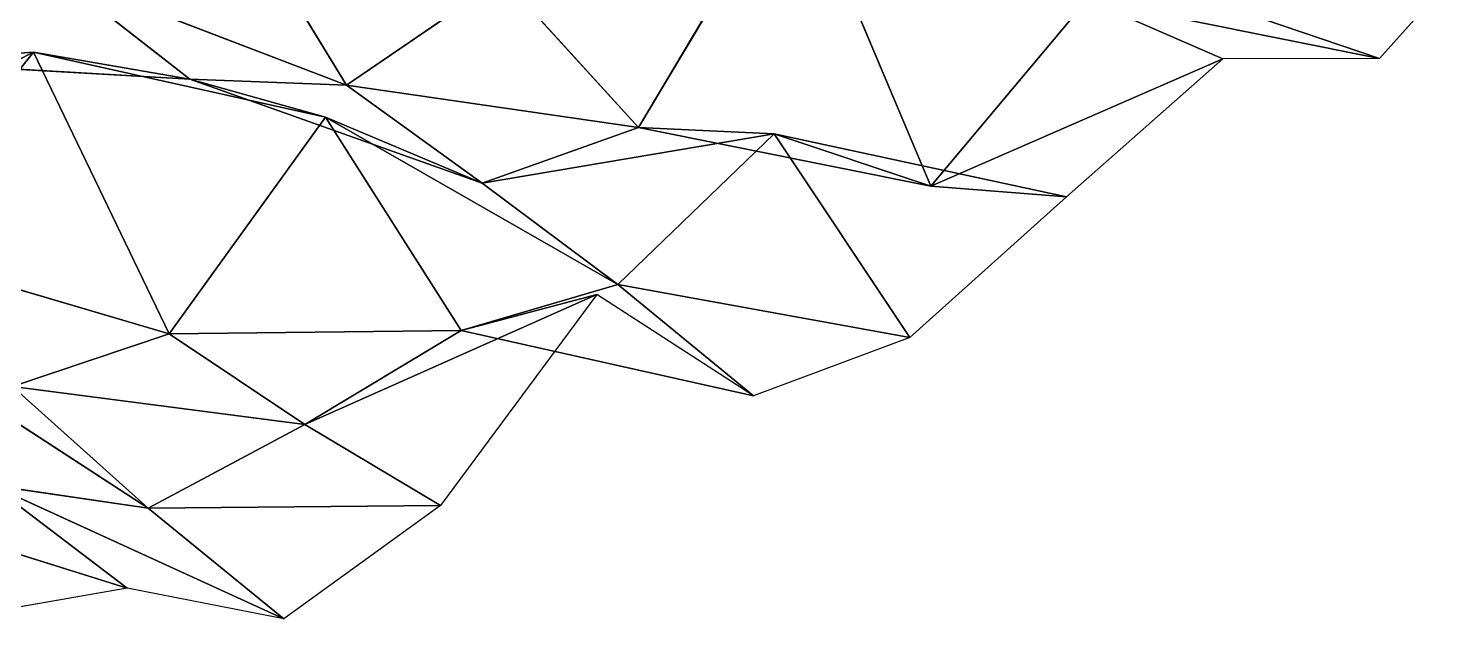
# Model space of a CAD drawing. Header units: metres. Extents: x -3703 to 431, y -1555 to 134.
# Drawn here: x -3132.7 to -3012, y -1460 to -1409.3 of the extents above; entities that cross this region are included whole.
import ezdxf

# ---------------------------------------------------------------- set-up
doc = ezdxf.new("R2010")
doc.units = ezdxf.units.M

msp = doc.modelspace()

# ---------------------------------------------------------------- linework, layer by layer
for p, q in [((-3117.0789, -1395.061, -7175.9834), (-3105.4514, -1414.1577, -7212.04)), ((-3105.4514, -1414.1577, -7212.04), (-3117.0789, -1395.061, -7175.9834)), ((-3066.991, -1395.2114, -7201.6123), (-3080.4075, -1417.8043, -7224.0557)), ((-3080.4075, -1417.8043, -7224.0557), (-3066.991, -1395.2114, -7201.6123)), ((-3066.991, -1395.2114, -7201.6123), (-3055.3635, -1422.8169, -7235.766)), ((-3055.3635, -1422.8169, -7235.766), (-3066.991, -1395.2114, -7201.6123)), ((-3003.4868, -1396.8751, -7199.4077), (-3016.903, -1411.8634, -7223.5513)), ((-3105.4514, -1414.1577, -7212.04), (-3130.4954, -1404.5444, -7201.3584)), ((-3130.4954, -1404.5444, -7201.3584), (-3118.868, -1413.6476, -7239.6494)), ((-3118.868, -1413.6476, -7239.6494), (-3130.4954, -1404.5444, -7201.3584)), ((-3130.4954, -1404.5444, -7201.3584), (-3105.4514, -1414.1577, -7212.04)), ((-3092.035, -1404.9945, -7186.5938), (-3105.4514, -1414.1577, -7212.04)), ((-3105.4514, -1414.1577, -7212.04), (-3092.035, -1404.9945, -7186.5938)), ((-3092.035, -1404.9945, -7186.5938), (-3080.4075, -1417.8043, -7224.0557)), ((-3080.4075, -1417.8043, -7224.0557), (-3092.035, -1404.9945, -7186.5938)), ((-3041.947, -1406.8169, -7211.8486), (-3055.3635, -1422.8169, -7235.766)), ((-3055.3635, -1422.8169, -7235.766), (-3041.947, -1406.8169, -7211.8486)), ((-3016.903, -1411.8634, -7223.5513), (-3041.947, -1406.8169, -7211.8486)), ((-3041.947, -1406.8169, -7211.8486), (-3030.3196, -1411.9012, -7251.038)), ((-3030.3196, -1411.9012, -7251.038), (-3041.947, -1406.8169, -7211.8486)), ((-3041.947, -1406.8169, -7211.8486), (-3016.903, -1411.8634, -7223.5513)), ((-3028.5308, -1407.9192, -7184.107), (-3016.903, -1411.8634, -7223.5513)), ((-3016.903, -1411.8634, -7223.5513), (-3028.5308, -1407.9192, -7184.107)), ((-3132.2842, -1411.3434, -7267.6606), (-3157.3281, -1424.1038, -7251.976)), ((-3157.3281, -1424.1038, -7251.976), (-3132.2842, -1411.3434, -7267.6606)), ((-3132.2842, -1411.3434, -7267.6606), (-3145.7007, -1428.1268, -7291.403)), ((-3145.7007, -1428.1268, -7291.403), (-3132.2842, -1411.3434, -7267.6606)), ((-3143.9119, -1412.2, -7227.142), (-3132.2842, -1411.3434, -7267.6606)), ((-3132.2842, -1411.3434, -7267.6606), (-3143.9119, -1412.2, -7227.142)), ((-3118.868, -1413.6476, -7239.6494), (-3132.2842, -1411.3434, -7267.6606)), ((-3107.2402, -1416.9207, -7279.2446), (-3132.2842, -1411.3434, -7267.6606)), ((-3132.2842, -1411.3434, -7267.6606), (-3118.868, -1413.6476, -7239.6494)), ((-3132.2842, -1411.3434, -7267.6606), (-3120.6567, -1435.4927, -7302.587)), ((-3120.6567, -1435.4927, -7302.587), (-3132.2842, -1411.3434, -7267.6606)), ((-3132.2842, -1411.3434, -7267.6606), (-3107.2402, -1416.9207, -7279.2446)), ((-3118.868, -1413.6476, -7239.6494), (-3143.9119, -1412.2, -7227.142)), ((-3143.9119, -1412.2, -7227.142), (-3118.868, -1413.6476, -7239.6494)), ((-3030.3196, -1411.9012, -7251.038), (-3055.3635, -1422.8169, -7235.766)), ((-3055.3635, -1422.8169, -7235.766), (-3030.3196, -1411.9012, -7251.038)), ((-3030.3196, -1411.9012, -7251.038), (-3043.736, -1423.7501, -7275.8843)), ((-3016.903, -1411.8634, -7223.5513), (-3030.3196, -1411.9012, -7251.038)), ((-3105.4514, -1414.1577, -7212.04), (-3118.868, -1413.6476, -7239.6494)), ((-3093.824, -1422.5776, -7250.484), (-3118.868, -1413.6476, -7239.6494)), ((-3118.868, -1413.6476, -7239.6494), (-3105.4514, -1414.1577, -7212.04)), ((-3118.868, -1413.6476, -7239.6494), (-3107.2402, -1416.9207, -7279.2446)), ((-3107.2402, -1416.9207, -7279.2446), (-3118.868, -1413.6476, -7239.6494)), ((-3118.868, -1413.6476, -7239.6494), (-3093.824, -1422.5776, -7250.484)), ((-3080.4075, -1417.8043, -7224.0557), (-3105.4514, -1414.1577, -7212.04)), ((-3105.4514, -1414.1577, -7212.04), (-3093.824, -1422.5776, -7250.484)), ((-3093.824, -1422.5776, -7250.484), (-3105.4514, -1414.1577, -7212.04)), ((-3105.4514, -1414.1577, -7212.04), (-3080.4075, -1417.8043, -7224.0557)), ((-3107.2402, -1416.9207, -7279.2446), (-3120.6567, -1435.4927, -7302.587)), ((-3120.6567, -1435.4927, -7302.587), (-3107.2402, -1416.9207, -7279.2446)), ((-3093.824, -1422.5776, -7250.484), (-3107.2402, -1416.9207, -7279.2446)), ((-3082.1963, -1431.2667, -7288.868), (-3107.2402, -1416.9207, -7279.2446)), ((-3107.2402, -1416.9207, -7279.2446), (-3093.824, -1422.5776, -7250.484)), ((-3107.2402, -1416.9207, -7279.2446), (-3095.6128, -1435.2172, -7315.48)), ((-3095.6128, -1435.2172, -7315.48), (-3107.2402, -1416.9207, -7279.2446)), ((-3107.2402, -1416.9207, -7279.2446), (-3082.1963, -1431.2667, -7288.868)), ((-3080.4075, -1417.8043, -7224.0557), (-3093.824, -1422.5776, -7250.484)), ((-3093.824, -1422.5776, -7250.484), (-3080.4075, -1417.8043, -7224.0557)), ((-3068.78, -1418.3265, -7264.2656), (-3093.824, -1422.5776, -7250.484)), ((-3093.824, -1422.5776, -7250.484), (-3068.78, -1418.3265, -7264.2656)), ((-3068.78, -1418.3265, -7264.2656), (-3082.1963, -1431.2667, -7288.868)), ((-3082.1963, -1431.2667, -7288.868), (-3068.78, -1418.3265, -7264.2656)), ((-3055.3635, -1422.8169, -7235.766), (-3080.4075, -1417.8043, -7224.0557)), ((-3080.4075, -1417.8043, -7224.0557), (-3068.78, -1418.3265, -7264.2656)), ((-3068.78, -1418.3265, -7264.2656), (-3080.4075, -1417.8043, -7224.0557)), ((-3080.4075, -1417.8043, -7224.0557), (-3055.3635, -1422.8169, -7235.766)), ((-3055.3635, -1422.8169, -7235.766), (-3068.78, -1418.3265, -7264.2656)), ((-3043.736, -1423.7501, -7275.8843), (-3068.78, -1418.3265, -7264.2656)), ((-3068.78, -1418.3265, -7264.2656), (-3055.3635, -1422.8169, -7235.766)), ((-3068.78, -1418.3265, -7264.2656), (-3057.1523, -1435.8027, -7300.685)), ((-3057.1523, -1435.8027, -7300.685), (-3068.78, -1418.3265, -7264.2656)), ((-3068.78, -1418.3265, -7264.2656), (-3043.736, -1423.7501, -7275.8843)), ((-3093.824, -1422.5776, -7250.484), (-3082.1963, -1431.2667, -7288.868)), ((-3082.1963, -1431.2667, -7288.868), (-3093.824, -1422.5776, -7250.484)), ((-3055.3635, -1422.8169, -7235.766), (-3043.736, -1423.7501, -7275.8843)), ((-3043.736, -1423.7501, -7275.8843), (-3055.3635, -1422.8169, -7235.766)), ((-3043.736, -1423.7501, -7275.8843), (-3057.1523, -1435.8027, -7300.685)), ((-3120.6567, -1435.4927, -7302.587), (-3145.7007, -1428.1268, -7291.403)), ((-3145.7007, -1428.1268, -7291.403), (-3120.6567, -1435.4927, -7302.587)), ((-3082.1963, -1431.2667, -7288.868), (-3095.6128, -1435.2172, -7315.48)), ((-3095.6128, -1435.2172, -7315.48), (-3082.1963, -1431.2667, -7288.868)), ((-3057.1523, -1435.8027, -7300.685), (-3082.1963, -1431.2667, -7288.868)), ((-3082.1963, -1431.2667, -7288.868), (-3070.5688, -1440.8243, -7327.057)), ((-3070.5688, -1440.8243, -7327.057), (-3082.1963, -1431.2667, -7288.868)), ((-3082.1963, -1431.2667, -7288.868), (-3057.1523, -1435.8027, -7300.685)), ((-3083.985, -1432.1292, -7356.497), (-3109.029, -1443.2855, -7341.1714)), ((-3109.029, -1443.2855, -7341.1714), (-3083.985, -1432.1292, -7356.497)), ((-3083.985, -1432.1292, -7356.497), (-3097.4016, -1450.245, -7379.9414)), ((-3095.6128, -1435.2172, -7315.48), (-3083.985, -1432.1292, -7356.497)), ((-3083.985, -1432.1292, -7356.497), (-3095.6128, -1435.2172, -7315.48)), ((-3070.5688, -1440.8243, -7327.057), (-3083.985, -1432.1292, -7356.497)), ((-3122.4456, -1450.4674, -7367.0605), (-3147.4895, -1434.1487, -7357.8784)), ((-3147.4895, -1434.1487, -7357.8784), (-3122.4456, -1450.4674, -7367.0605)), ((-3120.6567, -1435.4927, -7302.587), (-3134.073, -1440.0182, -7329.0703)), ((-3134.073, -1440.0182, -7329.0703), (-3120.6567, -1435.4927, -7302.587)), ((-3095.6128, -1435.2172, -7315.48), (-3120.6567, -1435.4927, -7302.587)), ((-3120.6567, -1435.4927, -7302.587), (-3095.6128, -1435.2172, -7315.48)), ((-3120.6567, -1435.4927, -7302.587), (-3109.029, -1443.2855, -7341.1714)), ((-3109.029, -1443.2855, -7341.1714), (-3120.6567, -1435.4927, -7302.587)), ((-3095.6128, -1435.2172, -7315.48), (-3109.029, -1443.2855, -7341.1714)), ((-3109.029, -1443.2855, -7341.1714), (-3095.6128, -1435.2172, -7315.48)), ((-3070.5688, -1440.8243, -7327.057), (-3095.6128, -1435.2172, -7315.48)), ((-3095.6128, -1435.2172, -7315.48), (-3070.5688, -1440.8243, -7327.057)), ((-3057.1523, -1435.8027, -7300.685), (-3070.5688, -1440.8243, -7327.057)), ((-3109.029, -1443.2855, -7341.1714), (-3134.073, -1440.0182, -7329.0703)), ((-3134.073, -1440.0182, -7329.0703), (-3122.4456, -1450.4674, -7367.0605)), ((-3122.4456, -1450.4674, -7367.0605), (-3134.073, -1440.0182, -7329.0703)), ((-3134.073, -1440.0182, -7329.0703), (-3109.029, -1443.2855, -7341.1714)), ((-3109.029, -1443.2855, -7341.1714), (-3122.4456, -1450.4674, -7367.0605)), ((-3122.4456, -1450.4674, -7367.0605), (-3109.029, -1443.2855, -7341.1714)), ((-3109.029, -1443.2855, -7341.1714), (-3097.4016, -1450.245, -7379.9414)), ((-3097.4016, -1450.245, -7379.9414), (-3109.029, -1443.2855, -7341.1714)), ((-3122.4456, -1450.4674, -7367.0605), (-3135.862, -1448.4913, -7394.9976)), ((-3110.818, -1459.9589, -7405.2646), (-3135.862, -1448.4913, -7394.9976)), ((-3135.862, -1448.4913, -7394.9976), (-3122.4456, -1450.4674, -7367.0605)), ((-3135.862, -1448.4913, -7394.9976), (-3124.2344, -1457.326, -7433.349)), ((-3124.2344, -1457.326, -7433.349), (-3135.862, -1448.4913, -7394.9976)), ((-3135.862, -1448.4913, -7394.9976), (-3110.818, -1459.9589, -7405.2646)), ((-3124.2344, -1457.326, -7433.349), (-3149.2783, -1449.4792, -7422.2725)), ((-3149.2783, -1449.4792, -7422.2725), (-3124.2344, -1457.326, -7433.349)), ((-3097.4016, -1450.245, -7379.9414), (-3122.4456, -1450.4674, -7367.0605)), ((-3122.4456, -1450.4674, -7367.0605), (-3097.4016, -1450.245, -7379.9414)), ((-3122.4456, -1450.4674, -7367.0605), (-3110.818, -1459.9589, -7405.2646)), ((-3110.818, -1459.9589, -7405.2646), (-3122.4456, -1450.4674, -7367.0605)), ((-3097.4016, -1450.245, -7379.9414), (-3110.818, -1459.9589, -7405.2646)), ((-3124.2344, -1457.326, -7433.349), (-3137.651, -1459.6642, -7460.322)), ((-3110.818, -1459.9589, -7405.2646), (-3124.2344, -1457.326, -7433.349))]:
    msp.add_line(p, q)
for points in [[(-3117.0789, -1395.061, -7175.9834), (-3105.4514, -1414.1577, -7212.04), (-3130.4954, -1404.5444, -7201.3584), (-3130.4954, -1404.5443, -7201.3584)], [(-3105.4514, -1414.1577, -7212.04), (-3117.0789, -1395.061, -7175.9834), (-3092.035, -1404.9945, -7186.5938), (-3092.035, -1404.9944, -7186.5938)], [(-3080.4075, -1417.8043, -7224.0557), (-3092.035, -1404.9945, -7186.5938), (-3066.991, -1395.2114, -7201.6123), (-3066.991, -1395.2113, -7201.6123)], [(-3066.991, -1395.2114, -7201.6123), (-3055.3635, -1422.8169, -7235.766), (-3080.4075, -1417.8043, -7224.0557), (-3080.4075, -1417.8042, -7224.0557)], [(-3055.3635, -1422.8169, -7235.766), (-3066.991, -1395.2114, -7201.6123), (-3041.947, -1406.8169, -7211.8486), (-3041.947, -1406.8168, -7211.8486)], [(-3016.903, -1411.8634, -7223.5513), (-3028.5308, -1407.9192, -7184.107), (-3003.4868, -1396.8751, -7199.4077), (-3003.4868, -1396.875, -7199.4077)], [(-3143.9119, -1412.2, -7227.142), (-3155.5393, -1404.623, -7188.51), (-3130.4954, -1404.5444, -7201.3584), (-3130.4954, -1404.5443, -7201.3584)], [(-3130.4954, -1404.5444, -7201.3584), (-3118.868, -1413.6476, -7239.6494), (-3143.9119, -1412.2, -7227.142), (-3143.9119, -1412.1998, -7227.142)], [(-3118.868, -1413.6476, -7239.6494), (-3130.4954, -1404.5444, -7201.3584), (-3105.4514, -1414.1577, -7212.04), (-3105.4514, -1414.1576, -7212.04)], [(-3092.035, -1404.9945, -7186.5938), (-3080.4075, -1417.8043, -7224.0557), (-3105.4514, -1414.1577, -7212.04), (-3105.4514, -1414.1576, -7212.04)], [(-3041.947, -1406.8169, -7211.8486), (-3030.3196, -1411.9012, -7251.038), (-3055.3635, -1422.8169, -7235.766), (-3055.3635, -1422.8168, -7235.766)], [(-3028.5308, -1407.9192, -7184.107), (-3016.903, -1411.8634, -7223.5513), (-3041.947, -1406.8169, -7211.8486), (-3041.947, -1406.8168, -7211.8486)], [(-3030.3196, -1411.9012, -7251.038), (-3041.947, -1406.8169, -7211.8486), (-3016.903, -1411.8634, -7223.5513), (-3016.903, -1411.8633, -7223.5513)], [(-3145.7007, -1428.1268, -7291.403), (-3157.3281, -1424.1038, -7251.976), (-3132.2842, -1411.3434, -7267.6606), (-3132.2842, -1411.3433, -7267.6606)], [(-3143.9119, -1412.2, -7227.142), (-3132.2842, -1411.3434, -7267.6606), (-3157.3281, -1424.1038, -7251.976), (-3157.3281, -1424.1036, -7251.976)], [(-3132.2842, -1411.3434, -7267.6606), (-3120.6567, -1435.4927, -7302.587), (-3145.7007, -1428.1268, -7291.403), (-3145.7007, -1428.1267, -7291.403)], [(-3132.2842, -1411.3434, -7267.6606), (-3143.9119, -1412.2, -7227.142), (-3118.868, -1413.6476, -7239.6494), (-3118.868, -1413.6475, -7239.6494)], [(-3118.868, -1413.6476, -7239.6494), (-3107.2402, -1416.9207, -7279.2446), (-3132.2842, -1411.3434, -7267.6606), (-3132.2842, -1411.3433, -7267.6606)], [(-3120.6567, -1435.4927, -7302.587), (-3132.2842, -1411.3434, -7267.6606), (-3107.2402, -1416.9207, -7279.2446), (-3107.2402, -1416.9205, -7279.2446)], [(-3043.736, -1423.7501, -7275.8843), (-3055.3635, -1422.8169, -7235.766), (-3030.3196, -1411.9012, -7251.038), (-3030.3196, -1411.9011, -7251.038)], [(-3105.4514, -1414.1577, -7212.04), (-3093.824, -1422.5776, -7250.484), (-3118.868, -1413.6476, -7239.6494), (-3118.868, -1413.6475, -7239.6494)], [(-3107.2402, -1416.9207, -7279.2446), (-3118.868, -1413.6476, -7239.6494), (-3093.824, -1422.5776, -7250.484), (-3093.824, -1422.5775, -7250.484)], [(-3093.824, -1422.5776, -7250.484), (-3105.4514, -1414.1577, -7212.04), (-3080.4075, -1417.8043, -7224.0557), (-3080.4075, -1417.8042, -7224.0557)], [(-3107.2402, -1416.9207, -7279.2446), (-3095.6128, -1435.2172, -7315.48), (-3120.6567, -1435.4927, -7302.587), (-3120.6567, -1435.4926, -7302.587)], [(-3093.824, -1422.5776, -7250.484), (-3082.1963, -1431.2667, -7288.868), (-3107.2402, -1416.9207, -7279.2446), (-3107.2402, -1416.9205, -7279.2446)], [(-3095.6128, -1435.2172, -7315.48), (-3107.2402, -1416.9207, -7279.2446), (-3082.1963, -1431.2667, -7288.868), (-3082.1963, -1431.2666, -7288.868)], [(-3080.4075, -1417.8043, -7224.0557), (-3068.78, -1418.3265, -7264.2656), (-3093.824, -1422.5776, -7250.484), (-3093.824, -1422.5775, -7250.484)], [(-3082.1963, -1431.2667, -7288.868), (-3093.824, -1422.5776, -7250.484), (-3068.78, -1418.3265, -7264.2656), (-3068.78, -1418.3264, -7264.2656)], [(-3068.78, -1418.3265, -7264.2656), (-3057.1523, -1435.8027, -7300.685), (-3082.1963, -1431.2667, -7288.868), (-3082.1963, -1431.2666, -7288.868)], [(-3068.78, -1418.3265, -7264.2656), (-3080.4075, -1417.8043, -7224.0557), (-3055.3635, -1422.8169, -7235.766), (-3055.3635, -1422.8168, -7235.766)], [(-3055.3635, -1422.8169, -7235.766), (-3043.736, -1423.7501, -7275.8843), (-3068.78, -1418.3265, -7264.2656), (-3068.78, -1418.3264, -7264.2656)], [(-3057.1523, -1435.8027, -7300.685), (-3068.78, -1418.3265, -7264.2656), (-3043.736, -1423.7501, -7275.8843), (-3043.736, -1423.75, -7275.8843)], [(-3134.073, -1440.0182, -7329.0703), (-3145.7007, -1428.1268, -7291.403), (-3120.6567, -1435.4927, -7302.587), (-3120.6567, -1435.4926, -7302.587)], [(-3082.1963, -1431.2667, -7288.868), (-3070.5688, -1440.8243, -7327.057), (-3095.6128, -1435.2172, -7315.48), (-3095.6128, -1435.217, -7315.48)], [(-3070.5688, -1440.8243, -7327.057), (-3082.1963, -1431.2667, -7288.868), (-3057.1523, -1435.8027, -7300.685), (-3057.1523, -1435.8026, -7300.685)], [(-3097.4016, -1450.245, -7379.9414), (-3109.029, -1443.2855, -7341.1714), (-3083.985, -1432.1292, -7356.497), (-3083.985, -1432.129, -7356.497)], [(-3095.6128, -1435.2172, -7315.48), (-3083.985, -1432.1292, -7356.497), (-3109.029, -1443.2855, -7341.1714), (-3109.029, -1443.2854, -7341.1714)], [(-3083.985, -1432.1292, -7356.497), (-3095.6128, -1435.2172, -7315.48), (-3070.5688, -1440.8243, -7327.057), (-3070.5688, -1440.8242, -7327.057)], [(-3134.073, -1440.0182, -7329.0703), (-3122.4456, -1450.4674, -7367.0605), (-3147.4895, -1434.1487, -7357.8784), (-3147.4895, -1434.1486, -7357.8784)], [(-3135.862, -1448.4913, -7394.9976), (-3147.4895, -1434.1487, -7357.8784), (-3122.4456, -1450.4674, -7367.0605), (-3122.4456, -1450.4673, -7367.0605)], [(-3120.6567, -1435.4927, -7302.587), (-3109.029, -1443.2855, -7341.1714), (-3134.073, -1440.0182, -7329.0703), (-3134.073, -1440.0181, -7329.0703)], [(-3109.029, -1443.2855, -7341.1714), (-3120.6567, -1435.4927, -7302.587), (-3095.6128, -1435.2172, -7315.48), (-3095.6128, -1435.217, -7315.48)], [(-3122.4456, -1450.4674, -7367.0605), (-3134.073, -1440.0182, -7329.0703), (-3109.029, -1443.2855, -7341.1714), (-3109.029, -1443.2854, -7341.1714)], [(-3109.029, -1443.2855, -7341.1714), (-3097.4016, -1450.245, -7379.9414), (-3122.4456, -1450.4674, -7367.0605), (-3122.4456, -1450.4673, -7367.0605)], [(-3135.862, -1448.4913, -7394.9976), (-3124.2344, -1457.326, -7433.349), (-3149.2783, -1449.4792, -7422.2725), (-3149.2783, -1449.4791, -7422.2725)], [(-3122.4456, -1450.4674, -7367.0605), (-3110.818, -1459.9589, -7405.2646), (-3135.862, -1448.4913, -7394.9976), (-3135.862, -1448.4912, -7394.9976)], [(-3124.2344, -1457.326, -7433.349), (-3135.862, -1448.4913, -7394.9976), (-3110.818, -1459.9589, -7405.2646), (-3110.818, -1459.9587, -7405.2646)], [(-3137.651, -1459.6642, -7460.322), (-3149.2783, -1449.4792, -7422.2725), (-3124.2344, -1457.326, -7433.349), (-3124.2344, -1457.3259, -7433.349)], [(-3110.818, -1459.9589, -7405.2646), (-3122.4456, -1450.4674, -7367.0605), (-3097.4016, -1450.245, -7379.9414), (-3097.4016, -1450.2449, -7379.9414)]]:
    msp.add_3dface(points)

doc.saveas('drawing.dxf')
